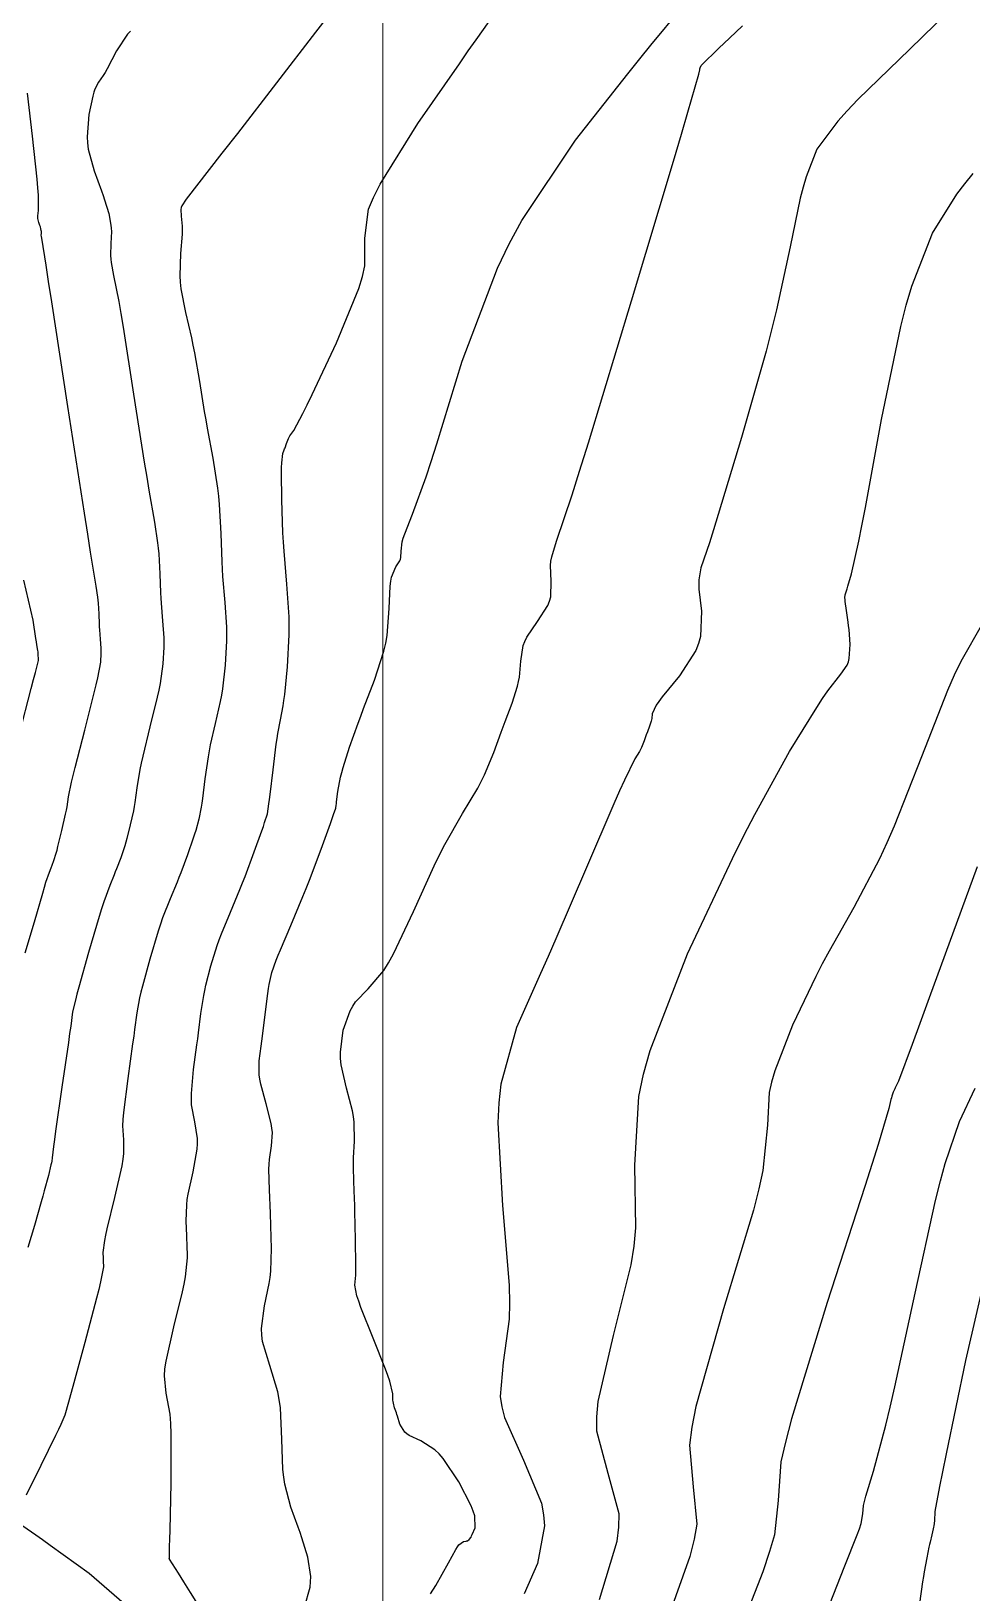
# Model space of a CAD drawing. Header units: metres. Extents: x 837117 to 838477, y 1189012 to 1191015.
# Drawn here: x 837660.1 to 837704, y 1189236.5 to 1189309.4 of the extents above; entities that cross this region are included whole.
import ezdxf

# ---------------------------------------------------------------- set-up
doc = ezdxf.new("R2010")
doc.units = ezdxf.units.M
doc.header["$LTSCALE"] = 0.3
for name, color, linetype in [('CIRCULOS', 60, 'Continuous'), ('COTAS 10', 1, 'Continuous'), ('COTAS INT', 252, 'Continuous')]:
    doc.layers.add(name, color=color, linetype=linetype)
doc.layers.add('COORD', color=7, linetype='Continuous', lineweight=20)

msp = doc.modelspace()

# ---------------------------------------------------------------- linework, layer by layer
at = {"layer": 'CIRCULOS'}
msp.add_circle((837723.733, 1189332.872), 29, dxfattribs=at)
at = {"layer": 'COORD'}
msp.add_line((837676.514, 1189013.872), (837676.514, 1191013.872), dxfattribs=at)
at = {"layer": 'COTAS 10'}
for points, elevation in [([(837678.746, 1189236.443), (837678.984, 1189236.831), (837679.578, 1189237.886), (837679.919, 1189238.516), (837679.998, 1189238.637), (837680.069, 1189238.734), (837680.272, 1189238.89), (837680.41, 1189238.904), (837680.442, 1189238.912), (837680.471, 1189238.921), (837680.551, 1189238.971), (837680.63, 1189239.092), (837680.659, 1189239.148), (837680.69, 1189239.212), (837680.827, 1189239.524), (837680.804, 1189240.079), (837680.735, 1189240.297), (837680.639, 1189240.543), (837680.064, 1189241.665), (837679.333, 1189242.753), (837679.139, 1189242.977), (837678.947, 1189243.169), (837678.285, 1189243.583), (837677.746, 1189243.823), (837677.633, 1189243.904), (837677.536, 1189243.991), (837677.314, 1189244.359), (837677.202, 1189244.726), (837677.175, 1189244.813), (837677.149, 1189244.893), (837677.066, 1189245.127), (837677.008, 1189245.343), (837676.998, 1189245.411), (837676.99, 1189245.483), (837676.981, 1189245.772), (837676.845, 1189246.362), (837676.756, 1189246.623), (837676.646, 1189246.927), (837676.064, 1189248.377), (837675.493, 1189249.807), (837675.389, 1189250.098), (837675.308, 1189250.344), (837675.213, 1189250.851), (837675.254, 1189251.306), (837675.259, 1189251.519), (837675.261, 1189251.768), (837675.248, 1189252.981), (837675.217, 1189254.282), (837675.208, 1189254.586), (837675.198, 1189254.867), (837675.164, 1189255.681), (837675.147, 1189256.37), (837675.15, 1189256.573), (837675.155, 1189256.78), (837675.199, 1189257.571), (837675.18, 1189258.45), (837675.144, 1189258.712), (837675.096, 1189258.984), (837674.816, 1189260.034), (837674.572, 1189261.122), (837674.546, 1189261.417), (837674.54, 1189261.709), (837674.668, 1189262.741), (837674.996, 1189263.652), (837675.116, 1189263.869), (837675.248, 1189264.07), (837675.83, 1189264.665), (837676.557, 1189265.52), (837676.782, 1189265.885), (837677.017, 1189266.306), (837677.947, 1189268.285), (837678.905, 1189270.41), (837679.156, 1189270.922), (837679.401, 1189271.401), (837680.237, 1189272.853), (837680.946, 1189274.039), (837681.11, 1189274.351), (837681.262, 1189274.655), (837681.695, 1189275.691), (837682.034, 1189276.645), (837682.126, 1189276.897), (837682.218, 1189277.145), (837682.543, 1189277.995), (837682.799, 1189278.794), (837682.848, 1189279.008), (837682.886, 1189279.22), (837682.946, 1189279.96), (837683.064, 1189280.683), (837683.14, 1189280.885), (837683.235, 1189281.086), (837683.734, 1189281.818), (837684.21, 1189282.552), (837684.291, 1189282.755), (837684.349, 1189282.958), (837684.375, 1189283.693), (837684.34, 1189284.426), (837684.36, 1189284.629), (837684.394, 1189284.831), (837684.624, 1189285.561), (837685.351, 1189287.723), (837685.698, 1189288.829), (837686.108, 1189290.153), (837688.115, 1189296.768), (837690.068, 1189303.286), (837690.444, 1189304.55), (837690.749, 1189305.58), (837691.256, 1189307.345), (837691.299, 1189307.551), (837691.311, 1189307.598), (837691.323, 1189307.641), (837691.369, 1189307.758), (837692.184, 1189308.556), (837692.682, 1189309.028), (837693.297, 1189309.609)], 1670), ([(837659.826, 1189266.351), (837660.259, 1189267.797), (837660.647, 1189269.138), (837660.729, 1189269.411), (837660.799, 1189269.641), (837660.959, 1189270.117), (837661.044, 1189270.321), (837661.09, 1189270.437), (837661.172, 1189270.655), (837661.278, 1189271.005), (837661.316, 1189271.147), (837661.358, 1189271.309), (837661.54, 1189272.055), (837661.714, 1189272.827), (837661.751, 1189273.005), (837661.783, 1189273.168), (837661.856, 1189273.626), (837661.995, 1189274.319), (837662.069, 1189274.631), (837662.158, 1189274.993), (837662.607, 1189276.733), (837663.055, 1189278.485), (837663.144, 1189278.855), (837663.218, 1189279.175), (837663.355, 1189279.914), (837663.377, 1189280.331), (837663.377, 1189280.447), (837663.375, 1189280.564), (837663.347, 1189280.989), (837663.31, 1189281.429), (837663.302, 1189281.555), (837663.295, 1189281.684), (837663.279, 1189282.164), (837663.252, 1189282.662), (837663.238, 1189282.801), (837663.222, 1189282.941), (837663.141, 1189283.452), (837662.879, 1189285.051), (837662.748, 1189285.878), (837662.593, 1189286.87), (837661.824, 1189291.84), (837661.07, 1189296.727), (837660.924, 1189297.667), (837660.806, 1189298.429), (837660.604, 1189299.689), (837660.586, 1189299.78), (837660.582, 1189299.83), (837660.585, 1189299.916), (837660.588, 1189300.001), (837660.584, 1189300.047), (837660.569, 1189300.129), (837660.54, 1189300.226), (837660.529, 1189300.257), (837660.517, 1189300.291), (837660.465, 1189300.432), (837660.428, 1189300.612), (837660.425, 1189300.671), (837660.426, 1189300.734), (837660.456, 1189300.992), (837660.445, 1189301.696), (837660.419, 1189302.039), (837660.385, 1189302.447), (837660.179, 1189304.458), (837659.946, 1189306.457)], 1660), ([(837697.353, 1189235.929), (837698.07, 1189237.743), (837698.647, 1189239.191), (837698.751, 1189239.479), (837698.83, 1189239.718), (837698.911, 1189240.173), (837698.939, 1189240.561), (837698.985, 1189240.757), (837699.047, 1189240.993), (837699.406, 1189242.166), (837699.986, 1189244.306), (837700.187, 1189245.152), (837700.406, 1189246.108), (837701.344, 1189250.472), (837702.301, 1189254.791), (837702.533, 1189255.718), (837702.75, 1189256.528), (837703.413, 1189258.48), (837704.147, 1189260.032)], 1680)]:
    msp.add_lwpolyline(points, dxfattribs=dict(at, elevation=elevation))
at = {"layer": 'COTAS INT'}
for points, elevation in [([(837676.964, 1189313.961), (837673.369, 1189309.301), (837669.729, 1189304.585), (837669.011, 1189303.659), (837668.42, 1189302.897), (837667.336, 1189301.518), (837667.143, 1189301.209), (837667.113, 1189301.122), (837667.094, 1189301.035), (837667.112, 1189300.716), (837667.159, 1189300.254), (837667.158, 1189300.077), (837667.152, 1189299.879), (837667.08, 1189298.986), (837667.049, 1189297.936), (837667.068, 1189297.638), (837667.1, 1189297.338), (837667.313, 1189296.231), (837667.589, 1189295.052), (837667.66, 1189294.707), (837667.729, 1189294.353), (837667.959, 1189293.009), (837668.185, 1189291.61), (837668.252, 1189291.222), (837668.32, 1189290.834), (837668.579, 1189289.429), (837668.801, 1189288.033), (837668.845, 1189287.651), (837668.883, 1189287.27), (837668.956, 1189285.911), (837669, 1189284.599), (837669.019, 1189284.248), (837669.041, 1189283.903), (837669.142, 1189282.7), (837669.218, 1189281.54), (837669.224, 1189281.222), (837669.223, 1189280.904), (837669.165, 1189279.766), (837669.031, 1189278.662), (837668.983, 1189278.366), (837668.931, 1189278.074), (837668.7, 1189277.056), (837668.467, 1189276.056), (837668.412, 1189275.777), (837668.362, 1189275.496), (837668.217, 1189274.47), (837668.103, 1189273.552), (837668.072, 1189273.338), (837668.041, 1189273.142), (837667.933, 1189272.58), (837667.788, 1189272.054), (837667.733, 1189271.881), (837667.673, 1189271.695), (837667.404, 1189270.924), (837667.092, 1189270.091), (837667.004, 1189269.867), (837666.915, 1189269.646), (837666.589, 1189268.871), (837666.242, 1189267.979), (837666.141, 1189267.684), (837666.037, 1189267.369), (837665.641, 1189266.057), (837665.298, 1189264.793), (837665.227, 1189264.508), (837665.167, 1189264.251), (837665.039, 1189263.556), (837664.937, 1189262.775), (837664.894, 1189262.464), (837664.845, 1189262.111), (837664.613, 1189260.495), (837664.416, 1189258.908), (837664.389, 1189258.574), (837664.373, 1189258.285), (837664.416, 1189257.624), (837664.425, 1189256.99), (837664.389, 1189256.719), (837664.336, 1189256.407), (837664.002, 1189254.933), (837663.648, 1189253.479), (837663.582, 1189253.179), (837663.53, 1189252.923), (837663.454, 1189252.368), (837663.467, 1189252.104), (837663.47, 1189252.031), (837663.473, 1189251.959), (837663.48, 1189251.698), (837663.35, 1189250.999), (837663.265, 1189250.65), (837663.161, 1189250.233), (837662.609, 1189248.167), (837662.049, 1189246.124), (837661.939, 1189245.721), (837661.849, 1189245.39), (837661.686, 1189244.785), (837661.492, 1189244.336), (837661.382, 1189244.103), (837661.248, 1189243.824), (837660.561, 1189242.424), (837659.88, 1189241.046)], 1664), ([(837672.867, 1189235.825), (837673.122, 1189236.753), (837673.148, 1189237.007), (837673.155, 1189237.258), (837673.021, 1189238.153), (837672.741, 1189239.049), (837672.657, 1189239.302), (837672.569, 1189239.556), (837672.227, 1189240.49), (837671.943, 1189241.552), (837671.891, 1189241.888), (837671.852, 1189242.241), (837671.808, 1189243.664), (837671.741, 1189245.127), (837671.687, 1189245.504), (837671.618, 1189245.87), (837671.239, 1189247.091), (837670.909, 1189248.214), (837670.87, 1189248.517), (837670.855, 1189248.818), (837670.99, 1189249.877), (837671.215, 1189250.919), (837671.256, 1189251.209), (837671.287, 1189251.5), (837671.325, 1189252.553), (837671.296, 1189253.616), (837671.274, 1189254.208), (837671.222, 1189255.286), (837671.201, 1189256.26), (837671.209, 1189256.491), (837671.222, 1189256.706), (837671.319, 1189257.345), (837671.363, 1189257.968), (837671.343, 1189258.174), (837671.309, 1189258.393), (837671.069, 1189259.305), (837670.82, 1189260.224), (837670.779, 1189260.449), (837670.751, 1189260.661), (837670.754, 1189261.319), (837670.846, 1189262), (837670.875, 1189262.226), (837670.905, 1189262.468), (837671.025, 1189263.48), (837671.152, 1189264.459), (837671.186, 1189264.68), (837671.22, 1189264.881), (837671.338, 1189265.426), (837671.543, 1189266.01), (837671.632, 1189266.235), (837671.735, 1189266.487), (837672.219, 1189267.624), (837672.786, 1189268.972), (837672.94, 1189269.356), (837673.093, 1189269.746), (837673.636, 1189271.192), (837674.068, 1189272.385), (837674.151, 1189272.614), (837674.218, 1189272.799), (837674.326, 1189273.105), (837674.343, 1189273.235), (837674.352, 1189273.31), (837674.362, 1189273.402), (837674.416, 1189273.873), (837674.54, 1189274.545), (837674.596, 1189274.764), (837674.66, 1189274.996), (837674.966, 1189275.953), (837675.367, 1189277.068), (837675.49, 1189277.401), (837675.619, 1189277.744), (837676.129, 1189279.069), (837676.566, 1189280.43), (837676.649, 1189280.796), (837676.715, 1189281.156), (837676.816, 1189282.417), (837676.857, 1189283.462), (837676.886, 1189283.686), (837676.923, 1189283.882), (837677.118, 1189284.354), (837677.304, 1189284.642), (837677.336, 1189284.722), (837677.359, 1189284.801), (837677.369, 1189285.089), (837677.421, 1189285.529), (837677.47, 1189285.704), (837677.535, 1189285.903), (837677.895, 1189286.813), (837678.531, 1189288.554), (837678.77, 1189289.277), (837679.036, 1189290.103), (837680.221, 1189293.955), (837681.858, 1189298.292), (837682.409, 1189299.425), (837683.003, 1189300.528), (837685.499, 1189304.263), (837687.947, 1189307.366), (837688.51, 1189308.07), (837689.023, 1189308.706), (837690.464, 1189310.445)], 1668), ([(837703.483, 1189310.849), (837701.094, 1189308.518), (837698.68, 1189306.164), (837698.175, 1189305.631), (837697.741, 1189305.15), (837696.763, 1189303.841), (837696.258, 1189302.552), (837696.122, 1189302.083), (837695.988, 1189301.565), (837695.516, 1189299.291), (837694.888, 1189296.351), (837694.655, 1189295.414), (837694.397, 1189294.423), (837693.25, 1189290.399), (837692.159, 1189286.805), (837691.936, 1189286.085), (837691.748, 1189285.484), (837691.353, 1189284.31), (837691.253, 1189283.76), (837691.25, 1189283.553), (837691.259, 1189283.323), (837691.38, 1189282.296), (837691.34, 1189281.116), (837691.246, 1189280.789), (837691.116, 1189280.462), (837690.35, 1189279.282), (837689.547, 1189278.291), (837689.393, 1189278.083), (837689.27, 1189277.905), (837689.075, 1189277.502), (837689.058, 1189277.283), (837689.046, 1189277.221), (837689.032, 1189277.157), (837688.956, 1189276.921), (837688.86, 1189276.67), (837688.806, 1189276.522), (837688.705, 1189276.24), (837688.577, 1189275.933), (837688.533, 1189275.843), (837688.484, 1189275.751), (837688.274, 1189275.4), (837687.785, 1189274.402), (837687.56, 1189273.902), (837687.296, 1189273.304), (837686.019, 1189270.339), (837684.587, 1189267.006), (837684.225, 1189266.176), (837683.878, 1189265.386), (837682.753, 1189262.873), (837682.027, 1189260.229), (837681.932, 1189259.357), (837681.884, 1189258.425), (837682.092, 1189254.556), (837682.407, 1189250.841), (837682.426, 1189250.006), (837682.416, 1189249.255), (837682.131, 1189247.243), (837681.984, 1189245.654), (837682.061, 1189245.169), (837682.188, 1189244.666), (837683.071, 1189242.687), (837683.911, 1189240.666), (837684.011, 1189240.135), (837684.054, 1189239.618), (837683.728, 1189237.854), (837683.111, 1189236.449)], 1672), ([(837669.176, 1189233.906), (837667.548, 1189236.509), (837667.236, 1189237.008), (837666.982, 1189237.41), (837666.566, 1189238.058), (837666.546, 1189238.074), (837666.543, 1189238.078), (837666.541, 1189238.081), (837666.542, 1189238.088), (837666.55, 1189238.093), (837666.551, 1189238.095), (837666.553, 1189238.098), (837666.557, 1189238.11), (837666.571, 1189238.654), (837666.578, 1189238.993), (837666.588, 1189239.413), (837666.637, 1189241.608), (837666.639, 1189243.911), (837666.619, 1189244.398), (837666.59, 1189244.821), (837666.413, 1189245.805), (837666.324, 1189246.62), (837666.351, 1189246.937), (837666.401, 1189247.292), (837666.766, 1189248.902), (837667.175, 1189250.532), (837667.252, 1189250.899), (837667.313, 1189251.231), (837667.403, 1189252.126), (837667.384, 1189252.787), (837667.378, 1189252.972), (837667.37, 1189253.156), (837667.338, 1189253.827), (837667.365, 1189254.591), (837667.395, 1189254.835), (837667.435, 1189255.093), (837667.661, 1189256.139), (837667.849, 1189257.187), (837667.866, 1189257.446), (837667.867, 1189257.692), (837667.742, 1189258.464), (837667.596, 1189259.255), (837667.584, 1189259.512), (837667.584, 1189259.785), (837667.683, 1189260.907), (837667.845, 1189262.055), (837667.885, 1189262.345), (837667.921, 1189262.621), (837668.032, 1189263.518), (837668.159, 1189264.355), (837668.206, 1189264.594), (837668.259, 1189264.837), (837668.489, 1189265.742), (837668.79, 1189266.689), (837668.886, 1189266.959), (837668.988, 1189267.233), (837669.404, 1189268.248), (837669.85, 1189269.309), (837669.972, 1189269.612), (837670.093, 1189269.919), (837670.52, 1189271.058), (837670.87, 1189272.04), (837670.942, 1189272.247), (837671.003, 1189272.427), (837671.13, 1189272.842), (837671.205, 1189273.299), (837671.232, 1189273.504), (837671.263, 1189273.744), (837671.398, 1189274.893), (837671.546, 1189276.084), (837671.584, 1189276.35), (837671.621, 1189276.588), (837671.747, 1189277.217), (837671.868, 1189277.869), (837671.903, 1189278.122), (837671.938, 1189278.406), (837672.069, 1189279.691), (837672.147, 1189281.191), (837672.148, 1189281.609), (837672.14, 1189282.029), (837672.04, 1189283.556), (837671.907, 1189285.093), (837671.879, 1189285.519), (837671.855, 1189285.944), (837671.801, 1189287.481), (837671.79, 1189288.748), (837671.794, 1189289.003), (837671.801, 1189289.217), (837671.85, 1189289.645), (837671.918, 1189289.814), (837671.936, 1189289.865), (837671.955, 1189289.917), (837672.02, 1189290.122), (837672.112, 1189290.346), (837672.146, 1189290.41), (837672.185, 1189290.477), (837672.36, 1189290.726), (837672.789, 1189291.509), (837672.989, 1189291.912), (837673.223, 1189292.395), (837674.36, 1189294.813), (837675.392, 1189297.353), (837675.56, 1189297.914), (837675.677, 1189298.412), (837675.674, 1189299.698), (837675.849, 1189301.053), (837676.078, 1189301.596), (837676.386, 1189302.212), (837678.151, 1189305.04), (837680.086, 1189307.836), (837680.501, 1189308.432), (837680.864, 1189308.95), (837681.739, 1189310.176)], 1666), ([(837664.744, 1189309.361), (837664.602, 1189309.219), (837664.093, 1189308.432), (837663.655, 1189307.597), (837663.558, 1189307.425), (837663.471, 1189307.28), (837663.244, 1189306.971), (837663.078, 1189306.654), (837663.031, 1189306.504), (837662.982, 1189306.327), (837662.798, 1189305.461), (837662.722, 1189304.424), (837662.741, 1189304.138), (837662.777, 1189303.854), (837663.051, 1189302.832), (837663.391, 1189301.909), (837663.468, 1189301.687), (837663.537, 1189301.479), (837663.727, 1189300.849), (837663.83, 1189300.308), (837663.844, 1189300.157), (837663.853, 1189300.005), (837663.833, 1189299.451), (837663.816, 1189298.883), (837663.826, 1189298.722), (837663.843, 1189298.559), (837663.958, 1189297.96), (837664.197, 1189296.74), (837664.292, 1189296.187), (837664.4, 1189295.54), (837664.892, 1189292.424), (837665.389, 1189289.24), (837665.5, 1189288.55), (837665.599, 1189287.942), (837665.86, 1189286.44), (837666.011, 1189285.487), (837666.042, 1189285.226), (837666.067, 1189284.966), (837666.117, 1189284.038), (837666.148, 1189283.141), (837666.161, 1189282.902), (837666.175, 1189282.666), (837666.244, 1189281.844), (837666.297, 1189281.052), (837666.301, 1189280.834), (837666.3, 1189280.617), (837666.26, 1189279.84), (837666.124, 1189278.918), (837666.064, 1189278.61), (837665.993, 1189278.28), (837665.654, 1189276.895), (837665.313, 1189275.525), (837665.241, 1189275.204), (837665.179, 1189274.908), (837665.036, 1189274.048), (837664.943, 1189273.36), (837664.911, 1189273.171), (837664.878, 1189272.984), (837664.736, 1189272.317), (837664.573, 1189271.682), (837664.525, 1189271.514), (837664.475, 1189271.35), (837664.288, 1189270.789), (837664.091, 1189270.264), (837664.036, 1189270.123), (837663.98, 1189269.983), (837663.774, 1189269.494), (837663.496, 1189268.725), (837663.395, 1189268.409), (837663.283, 1189268.048), (837662.792, 1189266.373), (837662.336, 1189264.75), (837662.247, 1189264.422), (837662.175, 1189264.147), (837662.045, 1189263.594), (837661.954, 1189262.928), (837661.904, 1189262.583), (837661.845, 1189262.167), (837661.543, 1189260.083), (837661.248, 1189258.031), (837661.193, 1189257.636), (837661.15, 1189257.316), (837661.089, 1189256.783), (837661.071, 1189256.632), (837661.054, 1189256.552), (837661.033, 1189256.455), (837660.914, 1189255.968), (837660.722, 1189255.247), (837660.654, 1189255.003), (837660.58, 1189254.739), (837660.26, 1189253.626), (837659.962, 1189252.61)], 1662), ([(837686.63, 1189236.184), (837687.449, 1189238.903), (837687.525, 1189239.561), (837687.536, 1189240.177), (837687.031, 1189242.058), (837686.502, 1189244.026), (837686.498, 1189244.697), (837686.555, 1189245.422), (837687.273, 1189248.495), (837688.108, 1189251.799), (837688.239, 1189252.669), (837688.326, 1189253.521), (837688.278, 1189256.436), (837688.451, 1189259.648), (837688.678, 1189260.685), (837688.983, 1189261.788), (837690.73, 1189266.305), (837692.831, 1189270.758), (837693.359, 1189271.819), (837693.864, 1189272.806), (837695.494, 1189275.752), (837696.759, 1189277.8), (837697.034, 1189278.221), (837697.276, 1189278.579), (837697.879, 1189279.347), (837698.183, 1189279.777), (837698.237, 1189279.923), (837698.278, 1189280.08), (837698.317, 1189280.742), (837698.264, 1189281.434), (837698.246, 1189281.61), (837698.228, 1189281.779), (837698.152, 1189282.33), (837698.091, 1189282.75), (837698.082, 1189282.836), (837698.076, 1189282.908), (837698.082, 1189283.058), (837698.145, 1189283.245), (837698.175, 1189283.341), (837698.21, 1189283.456), (837698.384, 1189284.03), (837698.725, 1189285.56), (837698.866, 1189286.278), (837699.027, 1189287.123), (837699.776, 1189291.238), (837700.676, 1189295.579), (837700.933, 1189296.567), (837701.193, 1189297.463), (837702.156, 1189299.924), (837703.297, 1189301.744), (837703.668, 1189302.234), (837704.063, 1189302.719)], 1674), ([(837659.561, 1189276.572), (837660.118, 1189278.69), (837660.225, 1189279.099), (837660.311, 1189279.431), (837660.45, 1189279.988), (837660.453, 1189280.044), (837660.453, 1189280.076), (837660.449, 1189280.133), (837660.444, 1189280.192), (837660.442, 1189280.226), (837660.44, 1189280.29), (837660.436, 1189280.357), (837660.435, 1189280.376), (837660.432, 1189280.395), (837660.421, 1189280.463), (837660.38, 1189280.72), (837660.358, 1189280.858), (837660.332, 1189281.024), (837660.202, 1189281.865), (837659.761, 1189283.746)], 1658), ([(837704.484, 1189281.719), (837703.475, 1189279.945), (837703.172, 1189279.303), (837702.858, 1189278.594), (837701.641, 1189275.491), (837700.376, 1189272.265), (837700.033, 1189271.481), (837699.693, 1189270.743), (837698.49, 1189268.469), (837697.331, 1189266.429), (837697.018, 1189265.84), (837696.709, 1189265.239), (837695.622, 1189262.978), (837694.797, 1189260.844), (837694.653, 1189260.324), (837694.546, 1189259.834), (837694.464, 1189258.317), (837694.245, 1189256.201), (837694.052, 1189255.333), (837693.801, 1189254.343), (837692.415, 1189249.747), (837691.125, 1189245.19), (837690.934, 1189244.224), (837690.816, 1189243.386), (837690.991, 1189241.43), (837691.161, 1189239.688), (837691.039, 1189238.986), (837690.844, 1189238.189), (837689.531, 1189234.514)], 1676), ([(837704.241, 1189270.368), (837702.008, 1189264.246), (837701.57, 1189263.053), (837701.211, 1189262.077), (837700.565, 1189260.368), (837700.446, 1189260.114), (837700.419, 1189260.056), (837700.394, 1189260.003), (837700.324, 1189259.856), (837700.261, 1189259.67), (837700.241, 1189259.593), (837700.219, 1189259.505), (837700.128, 1189259.095), (837699.625, 1189257.413), (837699.343, 1189256.523), (837698.999, 1189255.449), (837697.244, 1189250.04), (837695.58, 1189244.603), (837695.293, 1189243.512), (837695.082, 1189242.6), (837694.951, 1189240.801), (837694.785, 1189239.199), (837694.553, 1189238.411), (837694.239, 1189237.474), (837692.432, 1189232.844)], 1678), ([(837704.804, 1189252.108), (837703.696, 1189247.335), (837702.799, 1189242.98), (837702.627, 1189242.137), (837702.489, 1189241.452), (837702.269, 1189240.288), (837702.264, 1189240.137), (837702.262, 1189240.091), (837702.259, 1189240.042), (837702.246, 1189239.846), (837702.218, 1189239.62), (837702.206, 1189239.551), (837702.192, 1189239.479), (837702.126, 1189239.2), (837702.042, 1189238.855), (837702.017, 1189238.742), (837701.991, 1189238.622), (837701.89, 1189238.127), (837701.773, 1189237.47), (837701.737, 1189237.247), (837701.699, 1189237.008), (837701.549, 1189235.995)], 1682), ([(837659.723, 1189239.621), (837660.329, 1189239.198), (837660.634, 1189238.98), (837660.999, 1189238.718), (837662.813, 1189237.409), (837664.922, 1189235.588)], 1664)]:
    msp.add_lwpolyline(points, dxfattribs=dict(at, elevation=elevation))

doc.saveas('drawing.dxf')
